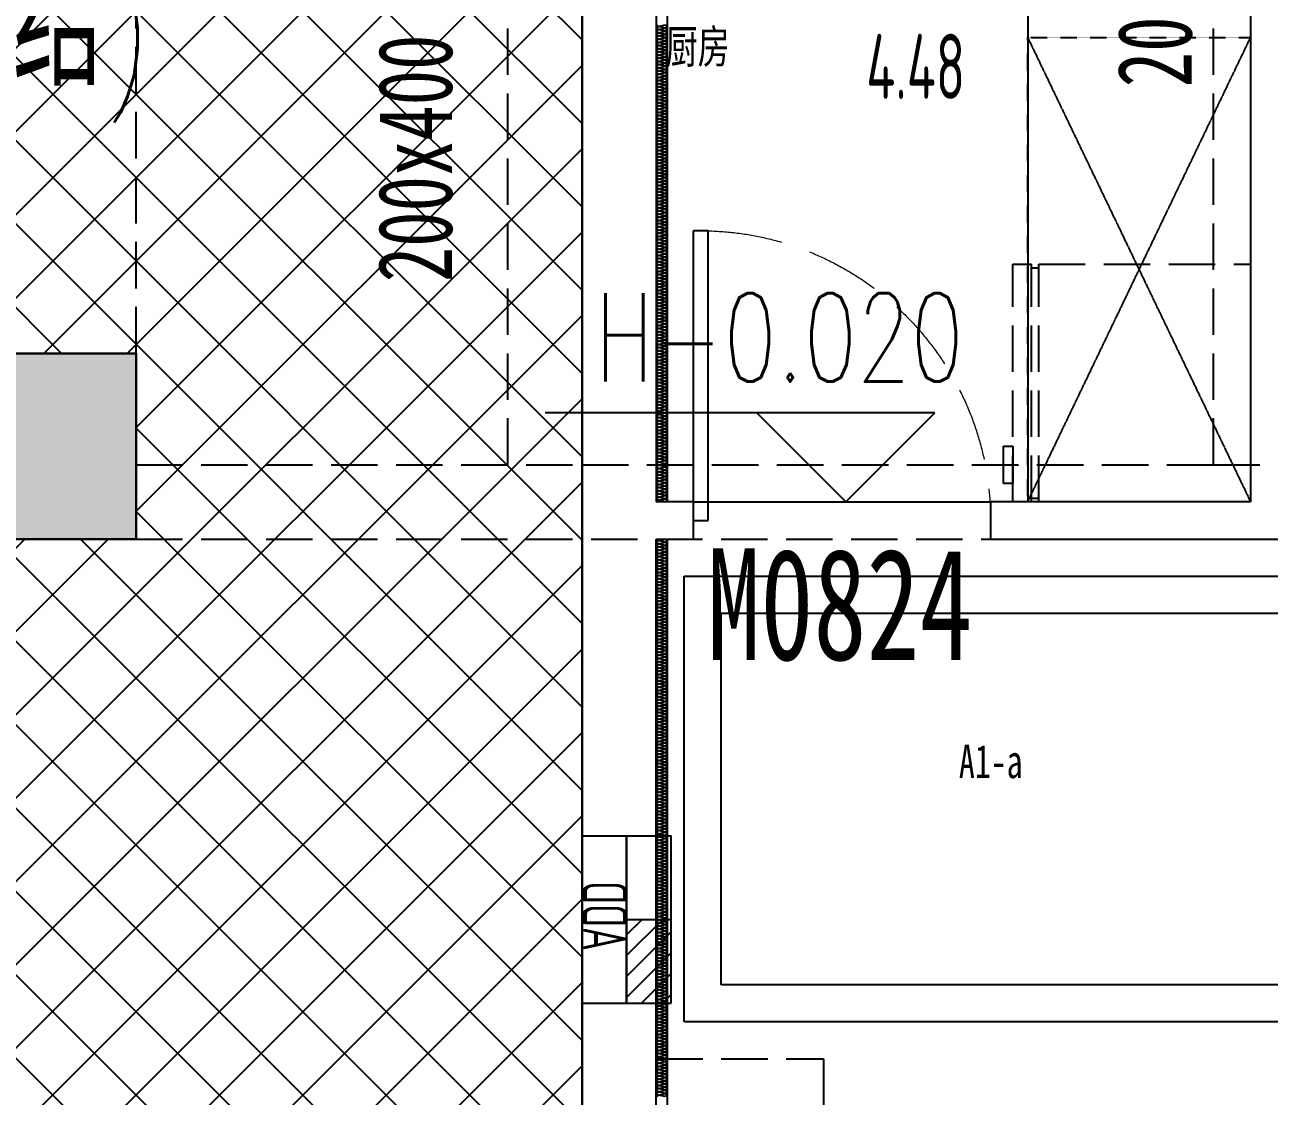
# Model space of a CAD drawing. Header units: millimetres. Extents: x -28014 to 297841, y -81741 to 47579.
# Drawn here: x 284769 to 288119, y -30077 to -27193 of the extents above; entities that cross this region are included whole.
import ezdxf
from ezdxf.enums import TextEntityAlignment as Align

# ---------------------------------------------------------------- set-up
doc = ezdxf.new("R2010")
doc.units = ezdxf.units.MM
doc.header["$MEASUREMENT"] = 0
for name, pattern in [('00-TK-A0$0$ax-d-a$0$Ax-41-Pr$0$Ax-41-Pr$0$HIDDEN2', [0.1875, 0.125, -0.0625]), ('__DASH', [0.35, 0.25, -0.1]), ('DASH', [0.35, 0.25, -0.1])]:
    doc.linetypes.add(name, pattern=pattern)
for name, color, linetype in [('A-墙体-填充墙', 4, 'Continuous'), ('A-墙体-面层', 6, 'Continuous'), ('A-楼面-厨卫', 6, 'Continuous'), ('A-楼面-家具', 8, 'Continuous'), ('A-注释-填充', 8, 'Continuous'), ('A-注释-标高', 3, 'Continuous'), ('A-电气-洞口', 171, 'Continuous'), ('A-立面-填充1', 8, 'Continuous'), ('A-立面-线2', 132, 'Continuous'), ('A-门窗', 2, 'Continuous'), ('AR9-剪力墙（柱）填充', 250, 'Continuous'), ('AR9-剪力墙（柱）线', 6, 'Continuous'), ('AR9-梁', 1, 'DASH'), ('C-sheet(通用-图框)', 7, 'Continuous'), ('FF-平面文字', 50, 'Continuous'), ('FF-活动家具', 51, 'Continuous')]:
    doc.layers.add(name, color=color, linetype=linetype)
doc.layers.add('A-注释-参考', color=242, linetype='Continuous', plot=False)
doc.styles.add('_TCH_DIM', font='SIMPLEX', dxfattribs={"bigfont": 'GBCBIG'})
doc.styles.add('_TCH_SPACE', font='HZS', dxfattribs={"width": 0.7, "bigfont": 'HZTXT'})
doc.styles.add('宋体', font='', dxfattribs={"width": 0.8})
doc.styles.add('标注', font='hzs.shx', dxfattribs={"width": 0.7, "bigfont": 'hztxt.shx'})
doc.styles.get('宋体').set_extended_font_data('SimSun')

# ---------------------------------------------------------------- blocks, each defined once
blk = doc.blocks.new('bingxiang')
at = {"layer": 'FF-活动家具', "linetype": '__DASH', "ltscale": 500}
for p, q in [((70679.6, -68761.1), (70679.5, -69331.1)), ((71319.5, -68761.1), (70679.6, -68761.1)), ((71319.5, -69331.1), (71319.5, -68761.1)), ((70679.5, -69331.1), (71319.5, -69331.1)), ((70689.5, -69351.1), (70689.5, -69331.1)), ((71309.5, -69351.1), (71309.5, -69331.1)), ((70679.5, -69351.1), (70679.5, -69401.1)), ((70679.5, -69351.1), (71319.5, -69351.1)), ((71319.5, -69401.1), (71319.5, -69351.1)), ((70679.5, -69401.1), (71319.5, -69401.1))]:
    blk.add_line(p, q, dxfattribs=at)
blk.add_lwpolyline([(70729.5, -69401.1), (70729.5, -69426.1), (70829.5, -69426.1), (70829.5, -69401.1)], close=True, dxfattribs=at)
blk = doc.blocks.new('1800电视柜')
at = {"layer": 'FF-活动家具', "linetype": '__DASH', "ltscale": 500}
for p, q in [((500, -163), (716.6, -163)), ((1300, -163), (1083.4, -163)), ((480.5, -250.7), (1319.5, -250.7)), ((480.5, -250.7), (480.5, -265.7)), ((512.3, -250.7), (512.3, -265.7)), ((592.8, -263), (512.3, -263)), ((1207.2, -263), (1287.7, -263)), ((1287.7, -250.7), (1287.7, -265.7)), ((1319.5, -250.7), (1319.5, -265.7)), ((1400, -306.4), (400, -306.4))]:
    blk.add_line(p, q, dxfattribs=at)
for points in [[(0, 0), (0, -450), (1800, -450), (1800, 0)], [(1332.5, -305.7), (467.5, -305.7), (467.5, -300.7), (1332.5, -300.7)]]:
    blk.add_lwpolyline(points, close=True, dxfattribs=at)
for points in [[(1400, -263), (1400, -350), (400, -350), (400, -263)], [(400, -263), (400, -350), (1400, -350), (1400, -263)]]:
    blk.add_lwpolyline(points, dxfattribs=at)
for centre, radius, start, end in [((900, -234), 121.2, 46.3591, 133.6409), ((500, -263), 100, 90, 180), ((900, -1080.6), 929.9, 63.1842, 116.8158), ((1300, -263), 100, 0, 90)]:
    blk.add_arc(centre, radius, start, end, dxfattribs=at)
for points in [[(467.5, -270.7, 57.3), (467.5, -265.7, 57.3), (1332.5, -265.7, 57.3), (1332.5, -270.7, 57.3)], [(479.5, -300.7, 117.3), (479.5, -270.7, 117.3), (479.5, -270.7, 595.3), (479.5, -300.7, 595.3)], [(479.5, -300.7, 117.3), (1320.5, -300.7, 117.3), (1320.5, -300.7, 595.3), (479.5, -300.7, 595.3)], [(513.3, -300.7, 117.3), (513.3, -270.7, 117.3), (513.3, -270.7, 595.3), (513.3, -300.7, 595.3)], [(1286.7, -300.7, 117.3), (1286.7, -270.7, 117.3), (1286.7, -270.7, 595.3), (1286.7, -300.7, 595.3)], [(1320.5, -300.7, 117.3), (1320.5, -270.7, 117.3), (1320.5, -270.7, 595.3), (1320.5, -300.7, 595.3)]]:
    blk.add_3dface(points, dxfattribs=at)
for points, invisible_edges in [([(592.8, -263, -70.4), (592.8, -279, 2.6), (592.8, -263), (592.8, -263, -70.4)], 9), ([(592.8, -279, -73), (592.8, -279, 2.6), (592.8, -263, -70.4), (592.8, -279, -73)], 11), ([(1207.2, -344.2, -63), (1207.2, -263), (1207.2, -306.4, -79.5), (1207.2, -344.2, -63)], 13), ([(400, -344.2, -63), (400, -279, -73), (400, -306.4, -79.5), (400, -344.2, -63)], 13), ([(400, -279, 2.6), (400, -347, -21.2), (400, -306.4, 9.2), (400, -279, 2.6)], 11), ([(552.5, -300.7, 151.3), (467.5, -300.7, 611.3), (552.5, -300.7, 561.3), (552.5, -300.7, 151.3)], 11), ([(552.5, -300.7, 561.3), (750.6, -300.7, 611.3), (780.1, -300.7, 561.3), (552.5, -300.7, 561.3)], 9), ([(1051.3, -300.7, 101.3), (552.5, -300.7, 151.3), (1021.8, -300.7, 151.3), (1051.3, -300.7, 101.3)], 9), ([(592.8, -344.2, -63), (592.8, -279, -73), (592.8, -306.4, -79.5), (592.8, -344.2, -63)], 13), ([(750.6, -300.7, 611.3), (1247.5, -300.7, 561.3), (780.1, -300.7, 561.3), (750.6, -300.7, 611.3)], 9), ([(1247.5, -300.7, 151.3), (1051.3, -300.7, 101.3), (1021.8, -300.7, 151.3), (1247.5, -300.7, 151.3)], 9), ([(1247.5, -300.7, 561.3), (1332.5, -300.7, 611.3), (1247.5, -300.7, 151.3), (1247.5, -300.7, 561.3)], 11), ([(400, -306.4, 9.2), (400, -344.2, -7.4), (400, -333, 18.3), (400, -306.4, 9.2)], 11), ([(400, -344.2, -63), (400, -306.4, -79.5), (400, -333, -88.7), (400, -344.2, -63)], 13), ([(400, -333.4, -88), (400, -334.7, -89.7), (400, -333, -88.7), (400, -333.4, -88)], 9), ([(400, -334.7, 19.4), (400, -333.5, 17.5), (400, -333, 18.3), (400, -334.7, 19.4)], 9), ([(400, -333, 18.3), (400, -344.2, -7.4), (400, -339.4, 5.9), (400, -333, 18.3)], 9), ([(400, -344.2, -63), (400, -333, -88.7), (400, -339.4, -76.3), (400, -344.2, -63)], 9), ([(400, -333.9, -87.2), (400, -335.6, -88.2), (400, -333.4, -88), (400, -333.9, -87.2)], 11), ([(400, -335.6, 17.8), (400, -333.9, 16.8), (400, -333.5, 17.5), (400, -335.6, 17.8)], 13), ([(400, -336.1, 17), (400, -333.9, 16.8), (400, -335.6, 17.8), (400, -336.1, 17)], 11), ([(400, -336.1, 17), (400, -334.4, 16), (400, -333.9, 16.8), (400, -336.1, 17)], 13), ([(400, -334.3, -86.5), (400, -335.6, -88.2), (400, -333.9, -87.2), (400, -334.3, -86.5)], 11), ([(400, -334.3, -86.5), (400, -336.1, -87.4), (400, -335.6, -88.2), (400, -334.3, -86.5)], 13), ([(400, -334.7, -85.7), (400, -336.1, -87.4), (400, -334.3, -86.5), (400, -334.7, -85.7)], 11), ([(400, -336.1, 17), (400, -334.8, 15.2), (400, -334.4, 16), (400, -336.1, 17)], 13), ([(400, -335.6, 17.8), (400, -334.7, 19.4), (400, -335.2, 18.6), (400, -335.6, 17.8)], 9), ([(400, -334.7, -89.7), (400, -335.6, -88.2), (400, -335.2, -89), (400, -334.7, -89.7)], 9), ([(400, -335.1, -85), (400, -337, -85.8), (400, -334.7, -85.7), (400, -335.1, -85)], 11), ([(400, -337, 15.5), (400, -335.3, 14.4), (400, -334.8, 15.2), (400, -337, 15.5)], 13), ([(400, -335.6, -84.2), (400, -337, -85.8), (400, -335.1, -85), (400, -335.6, -84.2)], 11), ([(400, -337.4, 14.7), (400, -335.3, 14.4), (400, -337, 15.5), (400, -337.4, 14.7)], 11), ([(400, -337.4, 14.7), (400, -335.7, 13.6), (400, -335.3, 14.4), (400, -337.4, 14.7)], 13), ([(400, -336, -83.5), (400, -337.8, -84.3), (400, -335.6, -84.2), (400, -336, -83.5)], 11), ([(400, -337.4, 14.7), (400, -336.1, 12.8), (400, -335.7, 13.6), (400, -337.4, 14.7)], 13), ([(400, -336.4, -82.7), (400, -337.8, -84.3), (400, -336, -83.5), (400, -336.4, -82.7)], 11), ([(400, -336.1, -87.4), (400, -337, -85.8), (400, -336.5, -86.6), (400, -336.1, -87.4)], 9), ([(400, -337, 15.5), (400, -336.1, 17), (400, -336.5, 16.3), (400, -337, 15.5)], 9), ([(400, -338.2, 13.1), (400, -336.5, 12), (400, -336.1, 12.8), (400, -338.2, 13.1)], 13), ([(400, -336.4, -82.7), (400, -338.2, -83.5), (400, -337.8, -84.3), (400, -336.4, -82.7)], 13), ([(400, -336.7, -82), (400, -338.2, -83.5), (400, -336.4, -82.7), (400, -336.7, -82)], 11), ([(400, -338.2, 13.1), (400, -337, 11.2), (400, -336.5, 12), (400, -338.2, 13.1)], 13), ([(400, -337.1, -81.2), (400, -339, -81.9), (400, -336.7, -82), (400, -337.1, -81.2)], 11), ([(400, -337, -85.8), (400, -337.8, -84.3), (400, -337.4, -85.1), (400, -337, -85.8)], 9), ([(400, -339, 11.5), (400, -337.4, 10.4), (400, -337, 11.2), (400, -339, 11.5)], 13), ([(400, -337.5, -80.4), (400, -339, -81.9), (400, -337.1, -81.2), (400, -337.5, -80.4)], 11), ([(400, -338.2, 13.1), (400, -337.4, 14.7), (400, -337.8, 13.9), (400, -338.2, 13.1)], 9), ([(400, -339, 11.5), (400, -337.8, 9.6), (400, -337.4, 10.4), (400, -339, 11.5)], 13), ([(400, -337.9, -79.7), (400, -339.8, -80.3), (400, -337.5, -80.4), (400, -337.9, -79.7)], 11), ([(400, -339.8, 9.9), (400, -338.1, 8.8), (400, -337.8, 9.6), (400, -339.8, 9.9)], 13), ([(400, -338.2, -78.9), (400, -339.8, -80.3), (400, -337.9, -79.7), (400, -338.2, -78.9)], 11), ([(400, -339.8, 9.9), (400, -338.5, 7.9), (400, -338.1, 8.8), (400, -339.8, 9.9)], 13), ([(400, -339, 11.5), (400, -338.2, 13.1), (400, -338.6, 12.3), (400, -339, 11.5)], 9), ([(400, -338.2, -83.5), (400, -339, -81.9), (400, -338.6, -82.7), (400, -338.2, -83.5)], 9), ([(400, -338.6, -78.1), (400, -340.6, -78.6), (400, -338.2, -78.9), (400, -338.6, -78.1)], 11), ([(400, -340.6, 8.3), (400, -338.9, 7.1), (400, -338.5, 7.9), (400, -340.6, 8.3)], 13), ([(400, -339, -77.4), (400, -340.6, -78.6), (400, -338.6, -78.1), (400, -339, -77.4)], 11), ([(400, -340.9, 7.5), (400, -338.9, 7.1), (400, -340.6, 8.3), (400, -340.9, 7.5)], 11), ([(400, -340.9, 7.5), (400, -339.3, 6.3), (400, -338.9, 7.1), (400, -340.9, 7.5)], 13), ([(400, -339, -81.9), (400, -339.8, -80.3), (400, -339.4, -81.1), (400, -339, -81.9)], 9), ([(400, -339.8, 9.9), (400, -339, 11.5), (400, -339.4, 10.7), (400, -339.8, 9.9)], 9), ([(400, -339, -77.4), (400, -340.9, -77.8), (400, -340.6, -78.6), (400, -339, -77.4)], 13), ([(400, -339.3, -76.6), (400, -340.9, -77.8), (400, -339, -77.4), (400, -339.3, -76.6)], 11), ([(400, -340.9, 7.5), (400, -339.6, 5.5), (400, -339.3, 6.3), (400, -340.9, 7.5)], 13), ([(400, -339.6, -75.8), (400, -341.7, -76.2), (400, -339.3, -76.6), (400, -339.6, -75.8)], 11), ([(400, -341.7, 5.8), (400, -340, 4.6), (400, -339.6, 5.5), (400, -341.7, 5.8)], 13), ([(400, -340, -75), (400, -341.7, -76.2), (400, -339.6, -75.8), (400, -340, -75)], 11), ([(400, -340.6, 8.3), (400, -339.8, 9.9), (400, -340.2, 9.1), (400, -340.6, 8.3)], 9), ([(400, -339.8, -80.3), (400, -340.6, -78.6), (400, -340.2, -79.5), (400, -339.8, -80.3)], 9), ([(400, -342, 5), (400, -340, 4.6), (400, -341.7, 5.8), (400, -342, 5)], 11), ([(400, -342, 5), (400, -340.3, 3.8), (400, -340, 4.6), (400, -342, 5)], 13), ([(400, -340.3, -74.2), (400, -341.7, -76.2), (400, -340, -75), (400, -340.3, -74.2)], 11), ([(400, -340.6, -73.4), (400, -342.3, -74.5), (400, -340.3, -74.2), (400, -340.6, -73.4)], 11), ([(400, -342.7, 3.3), (400, -340.7, 3), (400, -340.3, 3.8), (400, -342.7, 3.3)], 13), ([(400, -340.9, -72.6), (400, -342.3, -74.5), (400, -340.6, -73.4), (400, -340.9, -72.6)], 11), ([(400, -342.7, 3.3), (400, -341, 2.1), (400, -340.7, 3), (400, -342.7, 3.3)], 13), ([(400, -341.7, 5.8), (400, -340.9, 7.5), (400, -341.3, 6.6), (400, -341.7, 5.8)], 9), ([(400, -340.9, -77.8), (400, -341.7, -76.2), (400, -341.3, -77), (400, -340.9, -77.8)], 9), ([(400, -341.2, -71.8), (400, -343, -72.9), (400, -340.9, -72.6), (400, -341.2, -71.8)], 11), ([(400, -343.3, 1.7), (400, -341.3, 1.3), (400, -341, 2.1), (400, -343.3, 1.7)], 13), ([(400, -341.6, -71), (400, -343, -72.9), (400, -341.2, -71.8), (400, -341.6, -71)], 11), ([(400, -343.3, 1.7), (400, -341.6, 0.4), (400, -341.3, 1.3), (400, -343.3, 1.7)], 13), ([(400, -341.8, -70.2), (400, -343.6, -71.2), (400, -341.6, -71), (400, -341.8, -70.2)], 11), ([(400, -343.9, 0), (400, -342, -0.4), (400, -341.6, 0.4), (400, -343.9, 0)], 13), ([(400, -341.7, -76.2), (400, -342.3, -74.5), (400, -342, -75.4), (400, -341.7, -76.2)], 9), ([(400, -341.8, -70.2), (400, -343.9, -70.3), (400, -343.6, -71.2), (400, -341.8, -70.2)], 13), ([(400, -342.1, -69.4), (400, -343.9, -70.3), (400, -341.8, -70.2), (400, -342.1, -69.4)], 11), ([(400, -342.7, 3.3), (400, -342, 5), (400, -342.3, 4.2), (400, -342.7, 3.3)], 9), ([(400, -343.9, 0), (400, -342.3, -1.3), (400, -342, -0.4), (400, -343.9, 0)], 13), ([(400, -342.4, -68.6), (400, -343.9, -70.3), (400, -342.1, -69.4), (400, -342.4, -68.6)], 11), ([(400, -342.3, -74.5), (400, -343, -72.9), (400, -342.7, -73.7), (400, -342.3, -74.5)], 9), ([(400, -344.5, -1.7), (400, -342.5, -2.1), (400, -342.3, -1.3), (400, -344.5, -1.7)], 13), ([(400, -342.7, -67.8), (400, -344.5, -68.6), (400, -342.4, -68.6), (400, -342.7, -67.8)], 11), ([(400, -344.5, -1.7), (400, -342.8, -3), (400, -342.5, -2.1), (400, -344.5, -1.7)], 13), ([(400, -343.3, 1.7), (400, -342.7, 3.3), (400, -343, 2.5), (400, -343.3, 1.7)], 9), ([(400, -342.7, -67.8), (400, -344.8, -67.8), (400, -344.5, -68.6), (400, -342.7, -67.8)], 13), ([(400, -343, -67), (400, -344.8, -67.8), (400, -342.7, -67.8), (400, -343, -67)], 11), ([(400, -344.8, -2.6), (400, -342.8, -3), (400, -344.5, -1.7), (400, -344.8, -2.6)], 11), ([(400, -344.8, -2.6), (400, -343.1, -3.8), (400, -342.8, -3), (400, -344.8, -2.6)], 13), ([(400, -343, -72.9), (400, -343.6, -71.2), (400, -343.3, -72), (400, -343, -72.9)], 9), ([(400, -343.2, -66.2), (400, -344.8, -67.8), (400, -343, -67), (400, -343.2, -66.2)], 11), ([(400, -345.3, -4.3), (400, -343.4, -4.7), (400, -343.1, -3.8), (400, -345.3, -4.3)], 13), ([(400, -343.5, -65.4), (400, -345.3, -66.1), (400, -343.2, -66.2), (400, -343.5, -65.4)], 11), ([(400, -343.9, 0), (400, -343.3, 1.7), (400, -343.6, 0.8), (400, -343.9, 0)], 9), ([(400, -345.3, -4.3), (400, -343.6, -5.6), (400, -343.4, -4.7), (400, -345.3, -4.3)], 13), ([(400, -343.7, -64.6), (400, -345.3, -66.1), (400, -343.5, -65.4), (400, -343.7, -64.6)], 11), ([(400, -345.6, -5.1), (400, -343.9, -6.4), (400, -343.6, -5.6), (400, -345.6, -5.1)], 13), ([(400, -344, -63.7), (400, -345.9, -64.4), (400, -343.7, -64.6), (400, -344, -63.7)], 11), ([(400, -344.5, -1.7), (400, -343.9, 0), (400, -344.2, -0.9), (400, -344.5, -1.7)], 9), ([(400, -343.9, -70.3), (400, -344.5, -68.6), (400, -344.2, -69.5), (400, -343.9, -70.3)], 9), ([(400, -346.1, -6.9), (400, -344.2, -7.3), (400, -343.9, -6.4), (400, -346.1, -6.9)], 13), ([(400, -344.2, -62.9), (400, -345.9, -64.4), (400, -344, -63.7), (400, -344.2, -62.9)], 11), ([(400, -344.4, -62.1), (400, -346.3, -62.6), (400, -344.2, -62.9), (400, -344.4, -62.1)], 11), ([(400, -346.1, -6.9), (400, -344.4, -8.2), (400, -344.2, -7.3), (400, -346.1, -6.9)], 13), ([(400, -344.6, -61.3), (400, -346.3, -62.6), (400, -344.4, -62.1), (400, -344.6, -61.3)], 11), ([(400, -346.6, -8.6), (400, -344.6, -9.1), (400, -344.4, -8.2), (400, -346.6, -8.6)], 13), ([(400, -344.8, -60.4), (400, -346.8, -60.9), (400, -344.6, -61.3), (400, -344.8, -60.4)], 11), ([(400, -346.6, -8.6), (400, -344.9, -9.9), (400, -344.6, -9.1), (400, -346.6, -8.6)], 13), ([(400, -345.1, -59.6), (400, -346.8, -60.9), (400, -344.8, -60.4), (400, -345.1, -59.6)], 11), ([(400, -346.8, -9.5), (400, -345.1, -10.8), (400, -344.9, -9.9), (400, -346.8, -9.5)], 13)]:
    blk.add_3dface(points, dxfattribs=dict(at, invisible_edges=invisible_edges))
blk = doc.blocks.new('$DorLib2D$00000001')
for p, q in [((0.45, 0.975), (0.5, 0.975)), ((0.45, 0), (0.45, 0.975)), ((0.5, 0), (0.5, 0.975)), ((0.5, 0), (0.45, 0))]:
    blk.add_line(p, q)
at = {"color": 8, "linetype": '__DASH', "lineweight": 13}
blk.add_arc((0.475, 0), 0.975, 91.4693, 180, dxfattribs=at)
blk = doc.blocks.new('fchgbfhy')
at = {"layer": 'A-墙体-填充墙'}
for p, q in [((-4550, 2700), (-4550, -100)), ((-6150, 2150), (-6150, -100)), ((-6350, 1950), (-6350, -100)), ((-6350, -100), (-6350, -3400)), ((-6050, -100), (-6150, -100)), ((-6050, -200), (-6050, -100)), ((-4550, -100), (-5250, -100)), ((-5250, -100), (-5250, -200)), ((-6150, -3400), (-6150, -200)), ((-6150, -200), (-6050, -200)), ((-5250, -200), (-4450, -200))]:
    blk.add_line(p, q, dxfattribs=at)
at = {"layer": 'A-楼面-厨卫'}
blk.add_lwpolyline([(-6150, 2100), (-5150, 2100), (-5150, -100)], dxfattribs=at)
at = {"layer": 'A-楼面-家具', "linetype": '__DASH'}
for points in [[(-3200, -300), (-3200, -1500), (-6075, -1500), (-6075, -300)], [(-3300, -400), (-3300, -1400), (-5975, -1400), (-5975, -400)]]:
    blk.add_lwpolyline(points, close=True, dxfattribs=at)
at = {"layer": 'A-注释-填充', "linetype": '00-TK-A0$0$ax-d-a$0$Ax-41-Pr$0$Ax-41-Pr$0$HIDDEN2'}
blk.add_lwpolyline([(-5150, 1150), (-4550, 1150), (-4550, -100), (-5150, -100)], close=True, dxfattribs=at)
for points in [[(-5150, -100), (-4550, 1150)], [(-5150, 1150), (-4550, -100)]]:
    blk.add_lwpolyline(points, dxfattribs=at)
at = {"layer": 'A-门窗'}
blk.add_line((-6050, -100), (-5250, -100), dxfattribs=at)
at = {"layer": 'A-楼面-厨卫', "xscale": -1, "rotation": 270}
blk.add_blockref('bingxiang', (64211.1, -70779.6), dxfattribs=at)
at = {"layer": 'A-楼面-家具', "extrusion": (0, 0, -1), "zscale": -1, "rotation": 270}
blk.add_blockref('1800电视柜', (6150, -1600), dxfattribs=at)
at = {"layer": 'A-门窗', "xscale": -800, "yscale": 800, "zscale": -800, "rotation": 2.31600924004971e-12}
blk.add_blockref('$DorLib2D$00000001', (-5650, -150), dxfattribs=at)
at = {"layer": 'A-注释-参考', "style": '_TCH_SPACE', "width": 0.7}
blk.add_text('4.48', height=175, dxfattribs=at).set_placement((-5584.9, 985))
blk = doc.blocks.new('$LinePat$岩棉板')
at = {"color": 0}
for p, q in [((0, -17), (12, -67)), ((12, -67), (24, -17))]:
    blk.add_line(p, q, dxfattribs=at)
for centre, start, end in [((12, -17), 0, 180), ((0, -67), 270, 0), ((24, -67), 180, 270)]:
    blk.add_arc(centre, 12, start, end, dxfattribs=at)
at = {"layer": 'Defpoints'}
blk.add_point((0, 0.1), dxfattribs=at)
at = {"layer": 'Defpoints', "color": 0}
blk.add_point((24, -84), dxfattribs=at)
blk = doc.blocks.new('fdgfdth')
at = {"layer": 'A-墙体-填充墙'}
for p, q in [((-525, -5150), (-0.5, -5150)), ((-0.5, -5150), (-0.5, -5650)), ((-425, -5650), (-0.5, -5650))]:
    blk.add_line(p, q, dxfattribs=at)
at = {"layer": 'A-墙体-面层', "ltscale": 0.01}
for points in [[(1430, -5550), (1430, -2750), (1430, -2750), (1430, -2750), (1430, -2750)], [(1400, -8850), (1430, -8850), (1430, -5650)]]:
    blk.add_lwpolyline(points, dxfattribs=at)
at = {"layer": 'A-注释-填充', "yscale": 0.3565137037395431, "zscale": 0.3565137037395431}
for p, xscale, rotation in [((1430, -4274.2), -0.3567787968466444, 269.9999999999119), ((1430, -4282.7), -0.3567787968466444, 269.9999999999119), ((1430, -4291.3), -0.3567787968466444, 269.9999999999119), ((1430, -4299.8), -0.3567787968466444, 269.9999999999119), ((1430, -4308.4), -0.3567787968466444, 269.9999999999119), ((1430, -4317), -0.3567787968466444, 269.9999999999119), ((1430, -4325.5), -0.3567787968466444, 269.9999999999119), ((1430, -4334.1), -0.3567787968466444, 269.9999999999119), ((1430, -4342.7), -0.3567787968466444, 269.9999999999119), ((1430, -4351.2), -0.3567787968466444, 269.9999999999119), ((1430, -4359.8), -0.3567787968466444, 269.9999999999119), ((1430, -4368.3), -0.3567787968466444, 269.9999999999119), ((1430, -4376.9), -0.3567787968466444, 269.9999999999119), ((1430, -4385.5), -0.3567787968466444, 269.9999999999119), ((1430, -4394), -0.3567787968466444, 269.9999999999119), ((1430, -4402.6), -0.3567787968466444, 269.9999999999119), ((1430, -4411.2), -0.3567787968466444, 269.9999999999119), ((1430, -4419.7), -0.3567787968466444, 269.9999999999119), ((1430, -4428.3), -0.3567787968466444, 269.9999999999119), ((1430, -4436.9), -0.3567787968466444, 269.9999999999119), ((1430, -4445.4), -0.3567787968466444, 269.9999999999119), ((1430, -4454), -0.3567787968466444, 269.9999999999119), ((1430, -4462.5), -0.3567787968466444, 269.9999999999119), ((1430, -4471.1), -0.3567787968466444, 269.9999999999119), ((1430, -4479.7), -0.3567787968466444, 269.9999999999119), ((1430, -4488.2), -0.3567787968466444, 269.9999999999119), ((1430, -4496.8), -0.3567787968466444, 269.9999999999119), ((1430, -4505.4), -0.3567787968466444, 269.9999999999119), ((1430, -4513.9), -0.3567787968466444, 269.9999999999119), ((1430, -4522.5), -0.3567787968466444, 269.9999999999119), ((1430, -4531), -0.3567787968466444, 269.9999999999119), ((1430, -4539.6), -0.3567787968466444, 269.9999999999119), ((1430, -4548.2), -0.3567787968466444, 269.9999999999119), ((1430, -4556.7), -0.3567787968466444, 269.9999999999119), ((1430, -4565.3), -0.3567787968466444, 269.9999999999119), ((1430, -4573.9), -0.3567787968466444, 269.9999999999119), ((1430, -4582.4), -0.3567787968466444, 269.9999999999119), ((1430, -4591), -0.3567787968466444, 269.9999999999119), ((1430, -4599.5), -0.3567787968466444, 269.9999999999119), ((1430, -4608.1), -0.3567787968466444, 269.9999999999119), ((1430, -4616.7), -0.3567787968466444, 269.9999999999119), ((1430, -4625.2), -0.3567787968466444, 269.9999999999119), ((1430, -4633.8), -0.3567787968466444, 269.9999999999119), ((1430, -4642.4), -0.3567787968466444, 269.9999999999119), ((1430, -4650.9), -0.3567787968466444, 269.9999999999119), ((1430, -4659.5), -0.3567787968466444, 269.9999999999119), ((1430, -4668), -0.3567787968466444, 269.9999999999119), ((1430, -4676.6), -0.3567787968466444, 269.9999999999119), ((1430, -4685.2), -0.3567787968466444, 269.9999999999119), ((1430, -4693.7), -0.3567787968466444, 269.9999999999119), ((1430, -4702.3), -0.3567787968466444, 269.9999999999119), ((1430, -4710.9), -0.3567787968466444, 269.9999999999119), ((1430, -4719.4), -0.3567787968466444, 269.9999999999119), ((1430, -4728), -0.3567787968466444, 269.9999999999119), ((1430, -4736.5), -0.3567787968466444, 269.9999999999119), ((1430, -4745.1), -0.3567787968466444, 269.9999999999119), ((1430, -4753.7), -0.3567787968466444, 269.9999999999119), ((1430, -4762.2), -0.3567787968466444, 269.9999999999119), ((1430, -4770.8), -0.3567787968466444, 269.9999999999119), ((1430, -4779.4), -0.3567787968466444, 269.9999999999119), ((1430, -4787.9), -0.3567787968466444, 269.9999999999119), ((1430, -4796.5), -0.3567787968466444, 269.9999999999119), ((1430, -4805), -0.3567787968466444, 269.9999999999119), ((1430, -4813.6), -0.3567787968466444, 269.9999999999119), ((1430, -4822.2), -0.3567787968466444, 269.9999999999119), ((1430, -4830.7), -0.3567787968466444, 269.9999999999119), ((1430, -4839.3), -0.3567787968466444, 269.9999999999119), ((1430, -4847.9), -0.3567787968466444, 269.9999999999119), ((1430, -4856.4), -0.3567787968466444, 269.9999999999119), ((1430, -4865), -0.3567787968466444, 269.9999999999119), ((1430, -4873.5), -0.3567787968466444, 269.9999999999119), ((1430, -4882.1), -0.3567787968466444, 269.9999999999119), ((1430, -4890.7), -0.3567787968466444, 269.9999999999119), ((1430, -4899.2), -0.3567787968466444, 269.9999999999119), ((1430, -4907.8), -0.3567787968466444, 269.9999999999119), ((1430, -4916.4), -0.3567787968466444, 269.9999999999119), ((1430, -4924.9), -0.3567787968466444, 269.9999999999119), ((1430, -4933.5), -0.3567787968466444, 269.9999999999119), ((1430, -4942), -0.3567787968466444, 269.9999999999119), ((1430, -4950.6), -0.3567787968466444, 269.9999999999119), ((1430, -4959.2), -0.3567787968466444, 269.9999999999119), ((1430, -4967.7), -0.3567787968466444, 269.9999999999119), ((1430, -4976.3), -0.3567787968466444, 269.9999999999119), ((1430, -4984.9), -0.3567787968466444, 269.9999999999119), ((1430, -4993.4), -0.3567787968466444, 269.9999999999119), ((1430, -5002), -0.3567787968466444, 269.9999999999119), ((1430, -5010.6), -0.3567787968466444, 269.9999999999119), ((1430, -5019.1), -0.3567787968466444, 269.9999999999119), ((1430, -5027.7), -0.3567787968466444, 269.9999999999119), ((1430, -5036.2), -0.3567787968466444, 269.9999999999119), ((1430, -5044.8), -0.3567787968466444, 269.9999999999119), ((1430, -5053.4), -0.3567787968466444, 269.9999999999119), ((1430, -5061.9), -0.3567787968466444, 269.9999999999119), ((1430, -5070.5), -0.3567787968466444, 269.9999999999119), ((1430, -5079.1), -0.3567787968466444, 269.9999999999119), ((1430, -5087.6), -0.3567787968466444, 269.9999999999119), ((1430, -5096.2), -0.3567787968466444, 269.9999999999119), ((1430, -5104.7), -0.3567787968466444, 269.9999999999119), ((1430, -5113.3), -0.3567787968466444, 269.9999999999119), ((1430, -5121.9), -0.3567787968466444, 269.9999999999119), ((1430, -5130.4), -0.3567787968466444, 269.9999999999119), ((1430, -5139), -0.3567787968466444, 269.9999999999119), ((1430, -5147.6), -0.3567787968466444, 269.9999999999119), ((1430, -5156.1), -0.3567787968466444, 269.9999999999119), ((1430, -5164.7), -0.3567787968466444, 269.9999999999119), ((1430, -5173.2), -0.3567787968466444, 269.9999999999119), ((1430, -5181.8), -0.3567787968466444, 269.9999999999119), ((1430, -5190.4), -0.3567787968466444, 269.9999999999119), ((1430, -5198.9), -0.3567787968466444, 269.9999999999119), ((1430, -5207.5), -0.3567787968466444, 269.9999999999119), ((1430, -5216.1), -0.3567787968466444, 269.9999999999119), ((1430, -5224.6), -0.3567787968466444, 269.9999999999119), ((1430, -5233.2), -0.3567787968466444, 269.9999999999119), ((1430, -5241.7), -0.3567787968466444, 269.9999999999119), ((1430, -5250.3), -0.3567787968466444, 269.9999999999119), ((1430, -5258.9), -0.3567787968466444, 269.9999999999119), ((1430, -5267.4), -0.3567787968466444, 269.9999999999119), ((1430, -5276), -0.3567787968466444, 269.9999999999119), ((1430, -5284.6), -0.3567787968466444, 269.9999999999119), ((1430, -5293.1), -0.3567787968466444, 269.9999999999119), ((1430, -5301.7), -0.3567787968466444, 269.9999999999119), ((1430, -5310.2), -0.3567787968466444, 269.9999999999119), ((1430, -5318.8), -0.3567787968466444, 269.9999999999119), ((1430, -5327.4), -0.3567787968466444, 269.9999999999119), ((1430, -5335.9), -0.3567787968466444, 269.9999999999119), ((1430, -5344.5), -0.3567787968466444, 269.9999999999119), ((1430, -5353.1), -0.3567787968466444, 269.9999999999119), ((1430, -5361.6), -0.3567787968466444, 269.9999999999119), ((1430, -5370.2), -0.3567787968466444, 269.9999999999119), ((1430, -5378.7), -0.3567787968466444, 269.9999999999119), ((1430, -5387.3), -0.3567787968466444, 269.9999999999119), ((1430, -5395.9), -0.3567787968466444, 269.9999999999119), ((1430, -5404.4), -0.3567787968466444, 269.9999999999119), ((1430, -5413), -0.3567787968466444, 269.9999999999119), ((1430, -5421.6), -0.3567787968466444, 269.9999999999119), ((1430, -5430.1), -0.3567787968466444, 269.9999999999119), ((1430, -5438.7), -0.3567787968466444, 269.9999999999119), ((1430, -5447.2), -0.3567787968466444, 269.9999999999119), ((1430, -5455.8), -0.3567787968466444, 269.9999999999119), ((1430, -5464.4), -0.3567787968466444, 269.9999999999119), ((1430, -5472.9), -0.3567787968466444, 269.9999999999119), ((1430, -5481.5), -0.3567787968466444, 269.9999999999119), ((1430, -5490.1), -0.3567787968466444, 269.9999999999119), ((1430, -5498.6), -0.3567787968466444, 269.9999999999119), ((1430, -5507.2), -0.3567787968466444, 269.9999999999119), ((1430, -5515.7), -0.3567787968466444, 269.9999999999119), ((1430, -5524.3), -0.3567787968466444, 269.9999999999119), ((1430, -5532.9), -0.3567787968466444, 269.9999999999119), ((1430, -5541.4), -0.3567787968466444, 269.9999999999119), ((1430, -5550), -0.3567787968466444, 269.9999999999119), ((1430, -5658.6), -0.3574619920922241, 269.9999999999114), ((1430, -5667.2), -0.3574619920922241, 269.9999999999114), ((1430, -5675.7), -0.3574619920922241, 269.9999999999114), ((1430, -5684.3), -0.3574619920922241, 269.9999999999114), ((1430, -5692.9), -0.3574619920922241, 269.9999999999114), ((1430, -5701.5), -0.3574619920922241, 269.9999999999114), ((1430, -5710.1), -0.3574619920922241, 269.9999999999114), ((1430, -5718.6), -0.3574619920922241, 269.9999999999114), ((1430, -5727.2), -0.3574619920922241, 269.9999999999114), ((1430, -5735.8), -0.3574619920922241, 269.9999999999114), ((1430, -5744.4), -0.3574619920922241, 269.9999999999114), ((1430, -5752.9), -0.3574619920922241, 269.9999999999114), ((1430, -5761.5), -0.3574619920922241, 269.9999999999114), ((1430, -5770.1), -0.3574619920922241, 269.9999999999114), ((1430, -5778.7), -0.3574619920922241, 269.9999999999114), ((1430, -5787.3), -0.3574619920922241, 269.9999999999114), ((1430, -5795.8), -0.3574619920922241, 269.9999999999114), ((1430, -5804.4), -0.3574619920922241, 269.9999999999114), ((1430, -5813), -0.3574619920922241, 269.9999999999114), ((1430, -5821.6), -0.3574619920922241, 269.9999999999114), ((1430, -5830.2), -0.3574619920922241, 269.9999999999114), ((1430, -5838.7), -0.3574619920922241, 269.9999999999114), ((1430, -5847.3), -0.3574619920922241, 269.9999999999114), ((1430, -5855.9), -0.3574619920922241, 269.9999999999114), ((1430, -5864.5), -0.3574619920922241, 269.9999999999114), ((1430, -5873.1), -0.3574619920922241, 269.9999999999114), ((1430, -5881.6), -0.3574619920922241, 269.9999999999114), ((1430, -5890.2), -0.3574619920922241, 269.9999999999114), ((1430, -5898.8), -0.3574619920922241, 269.9999999999114), ((1430, -5907.4), -0.3574619920922241, 269.9999999999114), ((1430, -5916), -0.3574619920922241, 269.9999999999114), ((1430, -5924.5), -0.3574619920922241, 269.9999999999114), ((1430, -5933.1), -0.3574619920922241, 269.9999999999114), ((1430, -5941.7), -0.3574619920922241, 269.9999999999114), ((1430, -5950.3), -0.3574619920922241, 269.9999999999114), ((1430, -5958.8), -0.3574619920922241, 269.9999999999114), ((1430, -5967.4), -0.3574619920922241, 269.9999999999114), ((1430, -5976), -0.3574619920922241, 269.9999999999114), ((1430, -5984.6), -0.3574619920922241, 269.9999999999114), ((1430, -5993.2), -0.3574619920922241, 269.9999999999114), ((1430, -6001.7), -0.3574619920922241, 269.9999999999114), ((1430, -6010.3), -0.3574619920922241, 269.9999999999114), ((1430, -6018.9), -0.3574619920922241, 269.9999999999114), ((1430, -6027.5), -0.3574619920922241, 269.9999999999114), ((1430, -6036.1), -0.3574619920922241, 269.9999999999114), ((1430, -6044.6), -0.3574619920922241, 269.9999999999114), ((1430, -6053.2), -0.3574619920922241, 269.9999999999114), ((1430, -6061.8), -0.3574619920922241, 269.9999999999114), ((1430, -6070.4), -0.3574619920922241, 269.9999999999114), ((1430, -6079), -0.3574619920922241, 269.9999999999114), ((1430, -6087.5), -0.3574619920922241, 269.9999999999114), ((1430, -6096.1), -0.3574619920922241, 269.9999999999114), ((1430, -6104.7), -0.3574619920922241, 269.9999999999114), ((1430, -6113.3), -0.3574619920922241, 269.9999999999114), ((1430, -6121.8), -0.3574619920922241, 269.9999999999114), ((1430, -6130.4), -0.3574619920922241, 269.9999999999114), ((1430, -6139), -0.3574619920922241, 269.9999999999114), ((1430, -6147.6), -0.3574619920922241, 269.9999999999114), ((1430, -6156.2), -0.3574619920922241, 269.9999999999114), ((1430, -6164.7), -0.3574619920922241, 269.9999999999114), ((1430, -6173.3), -0.3574619920922241, 269.9999999999114), ((1430, -6181.9), -0.3574619920922241, 269.9999999999114), ((1430, -6190.5), -0.3574619920922241, 269.9999999999114), ((1430, -6199.1), -0.3574619920922241, 269.9999999999114), ((1430, -6207.6), -0.3574619920922241, 269.9999999999114), ((1430, -6216.2), -0.3574619920922241, 269.9999999999114), ((1430, -6224.8), -0.3574619920922241, 269.9999999999114), ((1430, -6233.4), -0.3574619920922241, 269.9999999999114), ((1430, -6242), -0.3574619920922241, 269.9999999999114), ((1430, -6250.5), -0.3574619920922241, 269.9999999999114), ((1430, -6259.1), -0.3574619920922241, 269.9999999999114), ((1430, -6267.7), -0.3574619920922241, 269.9999999999114), ((1430, -6276.3), -0.3574619920922241, 269.9999999999114), ((1430, -6284.9), -0.3574619920922241, 269.9999999999114), ((1430, -6293.4), -0.3574619920922241, 269.9999999999114), ((1430, -6302), -0.3574619920922241, 269.9999999999114), ((1430, -6310.6), -0.3574619920922241, 269.9999999999114), ((1430, -6319.2), -0.3574619920922241, 269.9999999999114), ((1430, -6327.7), -0.3574619920922241, 269.9999999999114), ((1430, -6336.3), -0.3574619920922241, 269.9999999999114), ((1430, -6344.9), -0.3574619920922241, 269.9999999999114), ((1430, -6353.5), -0.3574619920922241, 269.9999999999114), ((1430, -6362.1), -0.3574619920922241, 269.9999999999114), ((1430, -6370.6), -0.3574619920922241, 269.9999999999114), ((1430, -6379.2), -0.3574619920922241, 269.9999999999114), ((1430, -6387.8), -0.3574619920922241, 269.9999999999114), ((1430, -6396.4), -0.3574619920922241, 269.9999999999114), ((1430, -6405), -0.3574619920922241, 269.9999999999114), ((1430, -6413.5), -0.3574619920922241, 269.9999999999114), ((1430, -6422.1), -0.3574619920922241, 269.9999999999114), ((1430, -6430.7), -0.3574619920922241, 269.9999999999114), ((1430, -6439.3), -0.3574619920922241, 269.9999999999114), ((1430, -6447.9), -0.3574619920922241, 269.9999999999114), ((1430, -6456.4), -0.3574619920922241, 269.9999999999114), ((1430, -6465), -0.3574619920922241, 269.9999999999114), ((1430, -6473.6), -0.3574619920922241, 269.9999999999114), ((1430, -6482.2), -0.3574619920922241, 269.9999999999114), ((1430, -6490.8), -0.3574619920922241, 269.9999999999114), ((1430, -6499.3), -0.3574619920922241, 269.9999999999114), ((1430, -6507.9), -0.3574619920922241, 269.9999999999114), ((1430, -6516.5), -0.3574619920922241, 269.9999999999114), ((1430, -6525.1), -0.3574619920922241, 269.9999999999114), ((1430, -6533.6), -0.3574619920922241, 269.9999999999114), ((1430, -6542.2), -0.3574619920922241, 269.9999999999114), ((1430, -6550.8), -0.3574619920922241, 269.9999999999114), ((1430, -6559.4), -0.3574619920922241, 269.9999999999114), ((1430, -6568), -0.3574619920922241, 269.9999999999114), ((1430, -6576.5), -0.3574619920922241, 269.9999999999114), ((1430, -6585.1), -0.3574619920922241, 269.9999999999114), ((1430, -6593.7), -0.3574619920922241, 269.9999999999114), ((1430, -6602.3), -0.3574619920922241, 269.9999999999114), ((1430, -6610.9), -0.3574619920922241, 269.9999999999114), ((1430, -6619.4), -0.3574619920922241, 269.9999999999114), ((1430, -6628), -0.3574619920922241, 269.9999999999114), ((1430, -6636.6), -0.3574619920922241, 269.9999999999114), ((1430, -6645.2), -0.3574619920922241, 269.9999999999114), ((1430, -6653.8), -0.3574619920922241, 269.9999999999114), ((1430, -6662.3), -0.3574619920922241, 269.9999999999114), ((1430, -6670.9), -0.3574619920922241, 269.9999999999114), ((1430, -6679.5), -0.3574619920922241, 269.9999999999114), ((1430, -6688.1), -0.3574619920922241, 269.9999999999114), ((1430, -6696.6), -0.3574619920922241, 269.9999999999114), ((1430, -6705.2), -0.3574619920922241, 269.9999999999114), ((1430, -6713.8), -0.3574619920922241, 269.9999999999114), ((1430, -6722.4), -0.3574619920922241, 269.9999999999114), ((1430, -6731), -0.3574619920922241, 269.9999999999114), ((1430, -6739.5), -0.3574619920922241, 269.9999999999114), ((1430, -6748.1), -0.3574619920922241, 269.9999999999114), ((1430, -6756.7), -0.3574619920922241, 269.9999999999114), ((1430, -6765.3), -0.3574619920922241, 269.9999999999114), ((1430, -6773.9), -0.3574619920922241, 269.9999999999114), ((1430, -6782.4), -0.3574619920922241, 269.9999999999114), ((1430, -6791), -0.3574619920922241, 269.9999999999114), ((1430, -6799.6), -0.3574619920922241, 269.9999999999114), ((1430, -6808.2), -0.3574619920922241, 269.9999999999114), ((1430, -6816.8), -0.3574619920922241, 269.9999999999114), ((1430, -6825.3), -0.3574619920922241, 269.9999999999114), ((1430, -6833.9), -0.3574619920922241, 269.9999999999114), ((1430, -6842.5), -0.3574619920922241, 269.9999999999114), ((1430, -6851.1), -0.3574619920922241, 269.9999999999114), ((1430, -6859.7), -0.3574619920922241, 269.9999999999114), ((1430, -6868.2), -0.3574619920922241, 269.9999999999114), ((1430, -6876.8), -0.3574619920922241, 269.9999999999114), ((1430, -6885.4), -0.3574619920922241, 269.9999999999114), ((1430, -6894), -0.3574619920922241, 269.9999999999114), ((1430, -6902.5), -0.3574619920922241, 269.9999999999114), ((1430, -6911.1), -0.3574619920922241, 269.9999999999114), ((1430, -6919.7), -0.3574619920922241, 269.9999999999114), ((1430, -6928.3), -0.3574619920922241, 269.9999999999114), ((1430, -6936.9), -0.3574619920922241, 269.9999999999114), ((1430, -6945.4), -0.3574619920922241, 269.9999999999114), ((1430, -6954), -0.3574619920922241, 269.9999999999114), ((1430, -6962.6), -0.3574619920922241, 269.9999999999114), ((1430, -6971.2), -0.3574619920922241, 269.9999999999114), ((1430, -6979.8), -0.3574619920922241, 269.9999999999114), ((1430, -6988.3), -0.3574619920922241, 269.9999999999114), ((1430, -6996.9), -0.3574619920922241, 269.9999999999114), ((1430, -7005.5), -0.3574619920922241, 269.9999999999114), ((1430, -7014.1), -0.3574619920922241, 269.9999999999114), ((1430, -7022.7), -0.3574619920922241, 269.9999999999114), ((1430, -7031.2), -0.3574619920922241, 269.9999999999114), ((1430, -7039.8), -0.3574619920922241, 269.9999999999114), ((1430, -7048.4), -0.3574619920922241, 269.9999999999114), ((1430, -7057), -0.3574619920922241, 269.9999999999114), ((1430, -7065.5), -0.3574619920922241, 269.9999999999114), ((1430, -7074.1), -0.3574619920922241, 269.9999999999114), ((1430, -7082.7), -0.3574619920922241, 269.9999999999114), ((1430, -7091.3), -0.3574619920922241, 269.9999999999114), ((1430, -7099.9), -0.3574619920922241, 269.9999999999114), ((1430, -7108.4), -0.3574619920922241, 269.9999999999114), ((1430, -7117), -0.3574619920922241, 269.9999999999114), ((1430, -7125.6), -0.3574619920922241, 269.9999999999114), ((1430, -7134.2), -0.3574619920922241, 269.9999999999114), ((1430, -7142.8), -0.3574619920922241, 269.9999999999114), ((1430, -7151.3), -0.3574619920922241, 269.9999999999114)]:
    blk.add_blockref('$LinePat$岩棉板', p, dxfattribs=dict(at, xscale=xscale, rotation=rotation))
blk = doc.blocks.new('zz7')
at = {"layer": 'AR9-剪力墙（柱）填充'}
blk.add_hatch(color=256, dxfattribs=at).paths.add_polyline_path([(8475, -4600), (6625, -4600), (6625, -2600), (6000, -2600), (6000, -3100), (6425, -3100), (6425, -4800), (7450, -4800), (7450, -5100), (7650, -5100), (7650, -4800), (8675, -4800), (8675, -3100), (9100, -3100), (9100, -2600), (8475, -2600)])
at = {"layer": 'AR9-剪力墙（柱）线'}
for p, q in [((9100, -2600), (8475, -2600)), ((9100, -3100), (9100, -2600)), ((8675, -3100), (9100, -3100))]:
    blk.add_line(p, q, dxfattribs=at)
blk = doc.blocks.new('bh2')
at = {"layer": 'FF-平面文字', "style": '宋体', "width": 0.7}
blk.add_text('M0824', height=300, dxfattribs=at).set_placement((9031.7, -3778))
blk = doc.blocks.new('dfxgdfh')
at = {"layer": 'AR9-梁', "ltscale": 500}
for p, q in [((9100, -2600), (9100, 300)), ((10100, -2900), (10100, -200)), ((10300, -2900), (10300, -200)), ((12000, -2900), (12000, -200)), ((9099.5, -2900), (10300, -2900)), ((10300, -2900), (12000, -2900)), ((12000, -2900), (14900, -2900)), ((9099.5, -3100), (13650, -3100))]:
    blk.add_line(p, q, dxfattribs=at)
at = {"layer": 'FF-平面文字', "ltscale": 500, "style": '宋体', "width": 0.7}
for s, p in [('200x300', (11841.3, -1550)), ('200x400', (9850, -2075))]:
    blk.add_text(s, height=200, rotation=90, dxfattribs=at).set_placement(p, align=Align.MIDDLE_CENTER)
blk = doc.blocks.new('gfhygfju')
at = {"layer": 'A-注释-标高'}
for p, q in [((-2049.6, 5840), (-3099.5, 5840)), ((-2289.6, 5600), (-2529.6, 5840)), ((-2289.6, 5600), (-2049.6, 5840))]:
    blk.add_line(p, q, dxfattribs=at)
at = {"layer": 'A-注释-标高', "color": 7, "style": '_TCH_DIM', "width": 0.705882}
blk.add_text('H-0.020', height=238, dxfattribs=at).set_placement((-2965.1, 5924))
blk = doc.blocks.new('d1')
at = {"layer": 'A-电气-洞口'}
blk.add_lwpolyline([(0, 120), (450, 120), (450, 0), (0, 0)], close=True, dxfattribs=at)
at = {"layer": 'A-电气-洞口', "style": '标注', "width": 0.7}
blk.add_text('ADD', height=120, dxfattribs=at).set_placement((140.9, 1.8))
blk = doc.blocks.new('d2')
at = {"layer": 'A-电气-洞口'}
h = blk.add_hatch(dxfattribs=at)
h.set_pattern_fill('ANSI31', color=256, scale=25, style=0)
h.set_pattern_definition([(45, (-62577.283, -46598.13), (-28.0633, 28.0633), [])])
h.paths.add_polyline_path([(225, 0), (225, 120), (0, 120), (0, 0)])
blk.add_line((225, 120), (225, 0), dxfattribs=at)
at = {"layer": 'A-电气-洞口', "ltscale": 0.01}
blk.add_lwpolyline([(0, 120), (450, 120), (450, 0), (0, 0)], close=True, dxfattribs=at)
blk = doc.blocks.new('gfthy')
at = {"layer": 'A-电气-洞口', "xscale": -1, "rotation": 270}
for name, p in [('d1', (1825, 250)), ('d2', (1945, 250))]:
    blk.add_blockref(name, p, dxfattribs=at)
blk = doc.blocks.new('gtdehty')
at = {"layer": 'FF-平面文字', "style": '宋体', "width": 0.7}
for s, p in [('厨房', (2970.9, -3360)), ('A1-a', (3760, -5284.7))]:
    blk.add_text(s, height=90, dxfattribs=at).set_placement(p)

msp = doc.modelspace()

# ---------------------------------------------------------------- hatches: boundary and pattern name
at = {"layer": 'A-立面-填充1', "ltscale": 0.01}
h = msp.add_hatch(dxfattribs=at)
h.set_pattern_fill('ANSI37', color=256, scale=100)
h.set_pattern_definition([(45, (-160913.95, -288144.42), (-112.2532, 112.2532), []), (135, (-160913.95, -288144.42), (-112.2532, -112.2532), [])])
h.paths.add_polyline_path([(283618.762, -32227.447), (286268.762, -32227.447), (286268.762, -25677.447), (286068.762, -25677.447), (286068.762, -25177.447), (284768.762, -25177.447), (284768.762, -23127.447), (282268.762, -23127.446), (282268.762, -25177.447), (280982.552, -25177.447), (280968.762, -25177.447), (280968.762, -26127.447), (282268.762, -26127.447), (282268.762, -28077.447), (285068.762, -28077.447), (285068.762, -28577.447), (284718.762, -28577.447), (284718.762, -30277.447), (283618.762, -30277.447)])

# ---------------------------------------------------------------- linework, layer by layer
at = {"layer": 'A-注释-填充', "ltscale": 0.01}
msp.add_lwpolyline([(283618.762, -32227.447), (286268.762, -32227.447), (286268.762, -25677.447), (286068.762, -25677.447), (286068.762, -25177.447), (284768.762, -25177.447), (284768.762, -23127.447), (282268.762, -23127.446), (282268.762, -25177.447), (280982.552, -25177.447), (280968.762, -25177.447), (280968.762, -26127.447), (282268.762, -26127.447), (282268.762, -28077.447), (285068.762, -28077.447), (285068.762, -28577.447), (284718.762, -28577.447), (284718.762, -30277.447), (283618.762, -30277.447)], close=True, dxfattribs=at)

# ---------------------------------------------------------------- block references
for name, p in [('dfxgdfh', (275968.762, -25477.447)), ('fdgfdth', (285068.762, -22927.447)), ('zz7', (275968.762, -25477.447)), ('fchgbfhy', (292618.762, -28377.447))]:
    msp.add_blockref(name, p)
at = {"layer": 'A-立面-填充1'}
msp.add_blockref('gfthy', (284443.762, -30077.447), dxfattribs=at)
at = {"layer": 'A-立面-线2'}
for name, p in [('gtdehty', (283523.552, -23936.423)), ('gfhygfju', (289268.762, -34077.447))]:
    msp.add_blockref(name, p, dxfattribs=at)
at = {"layer": 'C-sheet(通用-图框)'}
msp.add_blockref('bh2', (277574.552, -25124.923), dxfattribs=at)

# ---------------------------------------------------------------- texts
at = {"layer": 'A-注释-标高', "color": 7, "style": '_TCH_DIM'}
msp.add_text('结', height=337.589, dxfattribs=at).set_placement((284736.074, -27357.106))
at = {"layer": 'A-注释-标高', "color": 7, "style": '_TCH_DIM', "width": 0.705882}
msp.add_text(')', height=297.5, dxfattribs=at).set_placement((284981.819, -27357.106))

doc.saveas('drawing.dxf')
